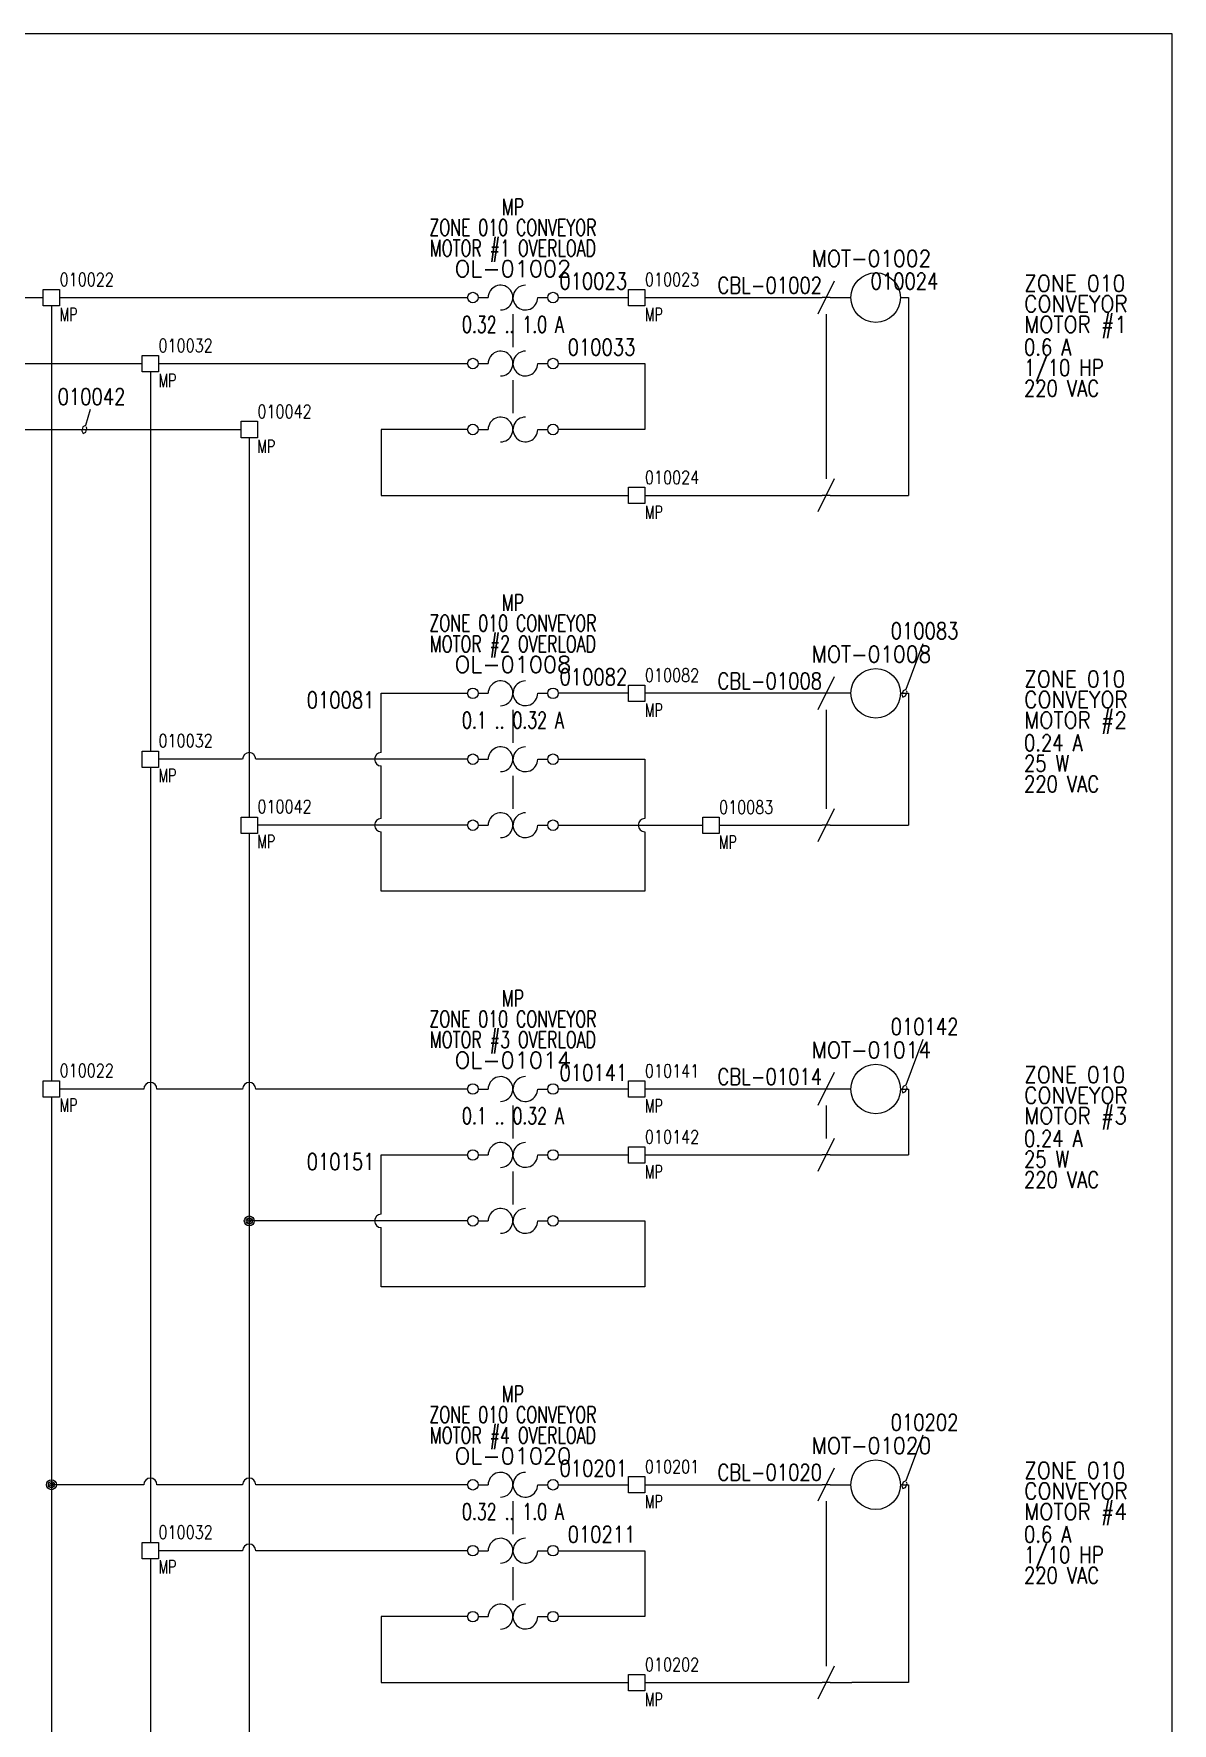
# Model space of a CAD drawing. Header units: inches. Extents: x 0 to 17, y 0 to 23.
# Drawn here: x 8.37 to 17, y 10.19 to 23 of the extents above; entities that cross this region are included whole.
import ezdxf
from ezdxf.enums import TextEntityAlignment as Align

# ---------------------------------------------------------------- set-up
doc = ezdxf.new("R2010")
doc.units = ezdxf.units.IN
doc.header["$MEASUREMENT"] = 0
doc.layers.get('0').update_dxf_attribs({"lineweight": 5})
for name, color, linetype, lineweight in [('DESC', 1, 'Continuous', 5), ('LINK', 7, 'Continuous', 5), ('LOC', 252, 'Continuous', 5), ('MISC', 2, 'Continuous', 5), ('SYMS', 7, 'Continuous', 5), ('TAGS', 2, 'Continuous', 5), ('Title_Block_Info', 2, 'Continuous', 5), ('WIRENO', 1, 'Continuous', 5), ('WIRES', 7, 'Continuous', 5)]:
    doc.layers.add(name, color=color, linetype=linetype, lineweight=lineweight)
doc.styles.get("Standard").update_dxf_attribs({"font": 'romans.shx'})
doc.styles.add('WD', font='romans.shx')

# ---------------------------------------------------------------- blocks, each defined once
blk = doc.blocks.new('HOL11')
for p, q in [((-0.264, 0), (-0.188, 0)), ((0.188, 0), (0.264, 0))]:
    blk.add_line(p, q)
at = {"linetype": 'Continuous'}
for centre in [(-0.304, 0), (0.304, 0)]:
    blk.add_circle(centre, 0.04, dxfattribs=at)
for centre, start, end in [((-0.094, 0), 270.001, 180.002), ((0.094, 0), 90, 0.001)]:
    blk.add_arc(centre, 0.0938, start, end)
at = {"style": 'WD', "width": 0.7}
for tag, p in [('INST', (0, 0.795)), ('LOC', (0, 0.625)), ('DESC1', (0, 0.469)), ('DESC2', (0, 0.312)), ('RATING1', (0, -0.266))]:
    blk.add_attdef(tag, text='', height=0.125, dxfattribs=at).set_placement(p, align=Align.CENTER)
at = {"style": 'WD'}
blk.add_attdef('TAG1', text='', height=0.125, dxfattribs=at).set_placement((0, 0.156), align=Align.CENTER)
for tag, p in [('X2LINK', (0, 0.125)), ('X8LINK', (0, -0.125))]:
    blk.add_attdef(tag, p, '', height=0.01, dxfattribs=at)
for tag, p, flags in [('FAMILY', (0.205, 0.152), 9), ('X4TERM01', (-0.344, 0), 1), ('X1TERM02', (0.344, 0), 1)]:
    blk.add_attdef(tag, p, '', height=0.01, dxfattribs=dict(at, flags=flags))
at = {"linetype": 'Continuous', "style": 'WD', "flags": 9}
for tag, p in [('ASSYCODE', (0.219, 0.062)), ('MFG', (0.228, 0.089)), ('CAT', (0.23, 0.108))]:
    blk.add_attdef(tag, text='', height=0.01, dxfattribs=at).set_placement(p, align=Align.CENTER)
at = {"linetype": 'Continuous', "style": 'WD', "flags": 8}
blk.add_attdef('TERM01', text='', height=0.125, dxfattribs=at).set_placement((-0.406, -0.031), align=Align.TOP_RIGHT)
blk.add_attdef('TERM02', text='', height=0.125, dxfattribs=at).set_placement((0.406, -0.031), align=Align.TOP_LEFT)
blk = doc.blocks.new('HOL21')
for p, q in [((-0.264, 0), (-0.188, 0)), ((0.188, 0), (0.264, 0))]:
    blk.add_line(p, q)
at = {"linetype": 'Continuous'}
for centre in [(-0.304, 0), (0.304, 0)]:
    blk.add_circle(centre, 0.04, dxfattribs=at)
for centre, start, end in [((-0.094, 0), 270.001, 180.002), ((0.094, 0), 90, 0.001)]:
    blk.add_arc(centre, 0.0938, start, end)
at = {"style": 'WD', "width": 0.7}
for tag, p in [('INST', (0, 0.81)), ('LOC', (0, 0.641)), ('DESC1', (0, 0.484)), ('DESC2', (0, 0.328))]:
    blk.add_attdef(tag, text='', height=0.125, dxfattribs=at).set_placement(p, align=Align.CENTER)
at = {"style": 'WD'}
blk.add_attdef('TAG2', text='', height=0.125, dxfattribs=at).set_placement((0, 0.172), align=Align.CENTER)
for tag, p in [('X2LINK', (0, 0.125)), ('X8LINK', (0, -0.125))]:
    blk.add_attdef(tag, p, '', height=0.01, dxfattribs=at)
for tag, p, flags in [('FAMILY', (0.205, 0.152), 9), ('X4TERM01', (-0.344, 0), 1), ('X1TERM02', (0.344, 0), 1)]:
    blk.add_attdef(tag, p, '', height=0.01, dxfattribs=dict(at, flags=flags))
at = {"linetype": 'Continuous', "style": 'WD', "flags": 8}
blk.add_attdef('TERM01', text='', height=0.125, dxfattribs=at).set_placement((-0.406, -0.016), align=Align.TOP_RIGHT)
blk.add_attdef('TERM02', text='', height=0.125, dxfattribs=at).set_placement((0.406, -0.016), align=Align.TOP_LEFT)
blk = doc.blocks.new('WDDOT')
for radius in [0.0375, 0.0234, 0.0116]:
    blk.add_circle((0, 0), radius)
blk = doc.blocks.new('HMO12')
blk.add_circle((0, 0), 0.188)
at = {"style": 'WD'}
for tag, width, p in [('INST', 0.7, (-0.026, 0.559)), ('LOC', 0.7, (-0.026, 0.39)), ('TAG1', 0.9, (-0.031, 0.234))]:
    blk.add_attdef(tag, text='', height=0.125, dxfattribs=dict(at, width=width)).set_placement(p, align=Align.CENTER)
at = {"linetype": 'Continuous', "style": 'WD', "flags": 9}
blk.add_attdef('ASSYCODE', text='', height=0.01, dxfattribs=at).set_placement((0, 0.125), align=Align.CENTER)
at = {"style": 'WD', "flags": 9}
blk.add_attdef('FAMILY', text='', height=0.01, dxfattribs=at).set_placement((-0.005, 0.17), align=Align.CENTER)
at = {"linetype": 'Continuous', "style": 'WD', "flags": 1}
for tag, p in [('MFG', (0, 0.14)), ('CAT', (0, 0.159))]:
    blk.add_attdef(tag, text='', height=0.01, dxfattribs=at).set_placement(p, align=Align.MIDDLE)
at = {"style": 'WD'}
for tag, p, width in [('DESC1', (1.126, 0.046), 0.9), ('DESC2', (1.126, -0.11), 0.9), ('DESC3', (1.126, -0.266), 0.9), ('RATING1', (1.125, -0.438), 0.8), ('RATING2', (1.125, -0.594), 0.8), ('RATING3', (1.125, -0.75), 0.8), ('RATING4', (1.125, -0.906), 0.8)]:
    blk.add_attdef(tag, p, '', height=0.125, dxfattribs=dict(at, width=width))
at = {"style": 'WD', "flags": 1}
for tag, p in [('X4TERM01', (-0.188, 0)), ('X1TERM02', (0.188, 0)), ('X0TERM03', (0.133, -0.133))]:
    blk.add_attdef(tag, p, '', height=0.01, dxfattribs=at)
at = {"linetype": 'Continuous', "style": 'WD'}
blk.add_attdef('TERM01', text='', height=0.125, dxfattribs=at).set_placement((-0.231, -0.035), align=Align.TOP_RIGHT)
for tag, p in [('TERM02', (0.231, -0.035)), ('TERM03', (0.062, -0.219))]:
    blk.add_attdef(tag, text='', height=0.125, dxfattribs=at).set_placement(p, align=Align.TOP_LEFT)
blk = doc.blocks.new('HW01')
for p, q in [((0.062, 0.125), (-0.062, -0.125)), ((0.031, 0), (-0.031, 0))]:
    blk.add_line(p, q)
at = {"style": 'WD', "width": 0.7, "flags": 1}
for tag, p in [('INST', (0, 0.357)), ('LOC', (0, 0.188)), ('XREF', (0, -0.3)), ('DESC1', (0, -0.456)), ('DESC2', (0, -0.613))]:
    blk.add_attdef(tag, text='', height=0.125, dxfattribs=at).set_placement(p, align=Align.CENTER)
at = {"style": 'WD', "width": 0.8}
blk.add_attdef('TAG1', text='', height=0.125, dxfattribs=at).set_placement((-0.031, 0.031), align=Align.RIGHT)
at = {"style": 'WD'}
for tag, p in [('X2LINK', (0, 0.125)), ('X8LINK', (0, -0.125))]:
    blk.add_attdef(tag, p, '', height=0.01, dxfattribs=at)
at = {"style": 'WD', "flags": 9}
blk.add_attdef('FAMILY', text='', height=0.01, dxfattribs=at).set_placement((0.023, 0.118), align=Align.CENTER)
at = {"style": 'WD', "width": 0.8}
blk.add_attdef('RATING1', (0.094, 0.031), '', height=0.125, dxfattribs=at)
at = {"style": 'WD', "flags": 1}
for tag, p in [('X4TERM01', (-0.031, 0)), ('X1TERM01', (0.031, 0))]:
    blk.add_attdef(tag, p, '', height=0.01, dxfattribs=at)
at = {"linetype": 'Continuous', "style": 'WD', "flags": 9}
blk.add_attdef('ASSYCODE', text='', height=0.01, dxfattribs=at).set_placement((0.029, 0.042), align=Align.CENTER)
at = {"style": 'WD', "width": 0.8, "flags": 1}
blk.add_attdef('MFG', text='', height=0.0938, dxfattribs=at).set_placement((-0.125, -0.031), align=Align.TOP_RIGHT)
blk.add_attdef('CAT', text='', height=0.0938, dxfattribs=at).set_placement((0.031, -0.031), align=Align.TOP_LEFT)
blk = doc.blocks.new('HW02')
for p, q in [((0.062, 0.125), (-0.062, -0.125)), ((0.031, 0), (-0.031, 0))]:
    blk.add_line(p, q)
at = {"style": 'WD', "width": 0.7, "flags": 1}
for tag, p in [('INST', (0, 0.357)), ('LOC', (0, 0.188)), ('XREF', (0, -0.3)), ('DESC1', (0, -0.456)), ('DESC2', (0, -0.613))]:
    blk.add_attdef(tag, text='', height=0.125, dxfattribs=at).set_placement(p, align=Align.CENTER)
at = {"style": 'WD', "width": 0.8}
blk.add_attdef('TAG2', text='', height=0.125, dxfattribs=at).set_placement((-0.031, 0.031), align=Align.RIGHT)
at = {"style": 'WD'}
for tag, p in [('X2LINK', (0, 0.125)), ('X8LINK', (0, -0.125))]:
    blk.add_attdef(tag, p, '', height=0.01, dxfattribs=at)
at = {"style": 'WD', "flags": 9}
blk.add_attdef('FAMILY', text='', height=0.01, dxfattribs=at).set_placement((0.023, 0.118), align=Align.CENTER)
at = {"style": 'WD', "width": 0.8}
blk.add_attdef('RATING1', (0.094, 0.031), '', height=0.125, dxfattribs=at)
at = {"style": 'WD', "flags": 1}
for tag, p in [('X4TERM01', (-0.031, 0)), ('X1TERM01', (0.031, 0))]:
    blk.add_attdef(tag, p, '', height=0.01, dxfattribs=at)
blk = doc.blocks.new('HT0W01')
for p, q in [((-0.062, 0.062), (0.062, 0.062)), ((-0.062, -0.062), (-0.062, 0.062)), ((0.062, 0.062), (0.062, -0.062)), ((0.062, -0.062), (-0.062, -0.062))]:
    blk.add_line(p, q)
at = {"style": 'WD', "width": 0.7}
for tag, p in [('INST', (0.062, 0.214)), ('LOC', (0.062, -0.178))]:
    blk.add_attdef(tag, p, '', height=0.1, dxfattribs=at)
at = {"linetype": 'Continuous', "style": 'WD'}
for tag, p, width, flags in [('WIRENO', (0.062, 0.087), 0.8, 8), ('TAGSTRIP', (0.05, -0.297), 0.9, 8), ('CAT', (0.213, -0.406), 0.8, 1)]:
    blk.add_attdef(tag, p, '', height=0.1, dxfattribs=dict(at, width=width, flags=flags))
at = {"style": 'WD', "flags": 1}
for tag, p, height in [('X4TERM01', (-0.062, 0), 0.01), ('X4TERMDESC01', (-0.055, -0.023), 0.025), ('X2TERMDESC01', (-0.006, 0.029), 0.025), ('X2TERM01', (0, 0.062), 0.01), ('X1TERMDESC01', (0.039, 0.007), 0.025), ('X1TERM01', (0.062, 0), 0.01), ('X8TERM01', (0, -0.062), 0.01), ('X8TERMDESC01', (0, -0.054), 0.025)]:
    blk.add_attdef(tag, p, '', height=height, dxfattribs=at)
at = {"linetype": 'Continuous', "style": 'WD', "width": 0.8, "flags": 1}
blk.add_attdef('MFG', text='', height=0.1, dxfattribs=at).set_placement((0.088, -0.406), align=Align.RIGHT)
at = {"style": 'WD', "width": 0.7, "flags": 1}
blk.add_attdef('ASSYCODE', (0.062, -0.281), '', height=0.01, dxfattribs=at)
blk = doc.blocks.new('VT0W01')
for p, q in [((-0.062, 0.062), (0.062, 0.062)), ((-0.062, -0.062), (-0.062, 0.062)), ((0.062, 0.062), (0.062, -0.062)), ((0.062, -0.062), (-0.062, -0.062))]:
    blk.add_line(p, q)
at = {"style": 'WD', "width": 0.7}
for tag, p in [('INST', (0.062, 0.208)), ('LOC', (0.062, -0.173))]:
    blk.add_attdef(tag, p, '', height=0.1, dxfattribs=at)
at = {"linetype": 'Continuous', "style": 'WD'}
for tag, p, width, flags in [('WIRENO', (0.062, 0.091), 0.8, 8), ('TAGSTRIP', (0.05, -0.282), 0.9, 8), ('CAT', (0.213, -0.406), 0.8, 1)]:
    blk.add_attdef(tag, p, '', height=0.1, dxfattribs=dict(at, width=width, flags=flags))
at = {"style": 'WD', "flags": 1}
for tag, p, height in [('X4TERM01', (-0.062, 0), 0.01), ('X4TERMDESC01', (-0.055, -0.023), 0.025), ('X2TERMDESC01', (-0.006, 0.029), 0.025), ('X2TERM01', (0, 0.062), 0.01), ('X1TERMDESC01', (0.039, -0.003), 0.025), ('X1TERM01', (0.062, 0), 0.01), ('X8TERM01', (0, -0.062), 0.01), ('X8TERMDESC01', (0, -0.054), 0.025)]:
    blk.add_attdef(tag, p, '', height=height, dxfattribs=at)
at = {"linetype": 'Continuous', "style": 'WD', "width": 0.8, "flags": 1}
blk.add_attdef('MFG', text='', height=0.1, dxfattribs=at).set_placement((0.088, -0.406), align=Align.RIGHT)
at = {"style": 'WD', "width": 0.7, "flags": 1}
blk.add_attdef('ASSYCODE', (0.062, -0.281), '', height=0.01, dxfattribs=at)
blk = doc.blocks.new('WD_WNH')
at = {"linetype": 'Continuous', "style": 'WD', "width": 0.8}
blk.add_attdef('WIRENO', text='', height=0.125, dxfattribs=at).set_placement((0, 0.0625), align=Align.CENTER)
blk = doc.blocks.new('WD_WNV')
at = {"linetype": 'Continuous', "style": 'WD', "width": 0.8}
blk.add_attdef('WIRENO', text='', height=0.125, dxfattribs=at).set_placement((-0.05, 0), align=Align.MIDDLE_RIGHT)
blk = doc.blocks.new('TB_P')
at = {"color": 5, "linetype": 'Continuous'}
blk.add_lwpolyline([(0, 0), (17, 0), (17, 23), (0, 23)], close=True, dxfattribs=at)
at = {"color": 2, "linetype": 'Continuous', "style": 'WD', "flags": 1}
for tag, p in [('REV1_NO', (1.734, 3.29)), ('REV1_BY', (7.303, 3.29)), ('REV1_DATE', (9.562, 3.29)), ('REV2_NO', (1.734, 3.04)), ('REV2_BY', (7.303, 3.04)), ('REV2_DATE', (9.562, 3.04)), ('REV3_NO', (1.734, 2.79)), ('REV3_BY', (7.303, 2.79)), ('REV3_DATE', (9.562, 2.79)), ('REV4_NO', (1.734, 2.54)), ('REV4_BY', (7.303, 2.54)), ('REV4_DATE', (9.562, 2.54)), ('REV5_NO', (1.734, 2.29)), ('REV5_BY', (7.303, 2.29)), ('REV5_DATE', (9.562, 2.29)), ('REV6_NO', (1.734, 2.04)), ('REV6_BY', (7.303, 2.04)), ('REV6_DATE', (9.562, 2.04)), ('REV7_NO', (1.734, 1.79)), ('REV7_BY', (7.303, 1.79)), ('REV7_DATE', (9.562, 1.79)), ('REV8_NO', (1.734, 1.54)), ('REV8_BY', (7.303, 1.54)), ('REV8_DATE', (9.562, 1.54)), ('REV9_NO', (1.734, 1.29)), ('REV9_BY', (7.303, 1.29)), ('REV9_DATE', (9.562, 1.29))]:
    blk.add_attdef(tag, text='', height=0.15, dxfattribs=at).set_placement(p, align=Align.MIDDLE_CENTER)
for tag, p in [('REV1_CHANGE', (2.292, 3.29)), ('REV2_CHANGE', (2.292, 3.04)), ('REV3_CHANGE', (2.292, 2.79)), ('REV4_CHANGE', (2.292, 2.54)), ('REV5_CHANGE', (2.292, 2.29)), ('REV6_CHANGE', (2.292, 2.04)), ('REV7_CHANGE', (2.292, 1.79)), ('REV8_CHANGE', (2.292, 1.54)), ('REV9_CHANGE', (2.292, 1.29))]:
    blk.add_attdef(tag, text='', height=0.15, dxfattribs=at).set_placement(p, align=Align.MIDDLE_LEFT)
at = {"layer": 'Title_Block_Info', "ltscale": 0.1}
for tag, p in [('CUSTOMER', (6.842, 0.833)), ('JOB DESCRIPTION LINE', (6.842, 0.5)), ('DRAWING DESCRIPTION', (6.842, 0.167))]:
    blk.add_attdef(tag, text='', height=0.15, dxfattribs=at).set_placement(p, align=Align.MIDDLE_LEFT)
at = {"layer": 'Title_Block_Info', "ltscale": 0.1, "style": 'WD'}
for tag, p in [('JOB #', (12.752, 0.833)), ('SEC. NO.', (14.75, 0.833)), ('SHT. NO.', (16.312, 0.833)), ('NAME', (12.795, 0.5)), ('REV', (16.194, 0.5))]:
    blk.add_attdef(tag, text='', height=0.125, dxfattribs=at).set_placement(p, align=Align.MIDDLE_CENTER)
blk.add_attdef('DATE', text='', height=0.125, dxfattribs=at).set_placement((15.188, 0.5), align=Align.MIDDLE_RIGHT)
blk.add_attdef('FILE NUMBER', text='', height=0.125, dxfattribs=at).set_placement((12.591, 0.167), align=Align.MIDDLE_LEFT)

msp = doc.modelspace()

# ---------------------------------------------------------------- linework, layer by layer
at = {"layer": 'LINK'}
for points in [[(12, 20.875), (12, 20.625)], [(14.375, 20.875), (14.375, 19.625)], [(12, 20.375), (12, 20.125)], [(12, 17.875), (12, 17.625)], [(14.375, 17.875), (14.375, 17.125)], [(12, 17.375), (12, 17.125)], [(12, 14.875), (12, 14.625)], [(14.375, 14.875), (14.375, 14.625)], [(12, 14.375), (12, 14.125)], [(12, 11.875), (12, 11.625)], [(14.375, 11.875), (14.375, 10.625)], [(12, 11.375), (12, 11.125)]]:
    msp.add_lwpolyline(points, dxfattribs=at)
at = {"layer": 'WIRENO'}
for points in [[(8.794, 20.151), (8.759, 20.03), (8.739, 20.019), (8.731, 19.99), (8.741, 19.97), (8.761, 19.981), (8.769, 20.011), (8.764, 20.02)], [(15.108, 18.376), (14.98, 18.029), (14.96, 18.02), (14.949, 17.991), (14.958, 17.971), (14.978, 17.98), (14.989, 18.009), (14.984, 18.019)], [(15.108, 15.376), (14.98, 15.029), (14.96, 15.02), (14.949, 14.991), (14.958, 14.971), (14.978, 14.98), (14.989, 15.009), (14.984, 15.019)], [(15.108, 12.376), (14.98, 12.029), (14.96, 12.02), (14.949, 11.991), (14.958, 11.971), (14.978, 11.98), (14.989, 12.009), (14.984, 12.019)]]:
    msp.add_lwpolyline(points, dxfattribs=at)
at = {"layer": 'WIRES'}
for p, q in [((7.562, 21), (8.438, 21)), ((8.5, 20.938), (8.5, 15.062)), ((8.562, 21), (11.656, 21)), ((12.344, 21), (12.875, 21)), ((13, 21), (14.344, 21)), ((14.406, 21), (14.562, 21)), ((14.938, 21), (15, 21)), ((15, 21), (15, 19.5)), ((7.562, 20.5), (9.188, 20.5)), ((9.312, 20.5), (11.656, 20.5)), ((12.344, 20.5), (13, 20.5)), ((13, 20.5), (13, 20)), ((9.25, 20.438), (9.25, 17.562)), ((7.562, 20), (9.938, 20)), ((11.656, 20), (11, 20)), ((11, 20), (11, 19.5)), ((13, 20), (12.344, 20)), ((10, 19.938), (10, 17.062)), ((11, 19.5), (12.876, 19.5)), ((13.001, 19.5), (14.344, 19.5)), ((14.406, 19.5), (15, 19.5)), ((11, 18), (11.656, 18)), ((11, 17.55), (11, 18)), ((12.876, 18), (12.344, 18)), ((14.344, 18), (13.001, 18)), ((14.563, 18), (14.406, 18)), ((14.938, 18), (15, 18)), ((15, 18), (15, 17)), ((9.25, 17.438), (9.25, 11.562)), ((9.95, 17.5), (9.312, 17.5)), ((11.656, 17.5), (10.05, 17.5)), ((11, 17.05), (11, 17.45)), ((12.344, 17.5), (13, 17.5)), ((13, 17.5), (13, 17.05)), ((10, 16.938), (10, 8.062)), ((11.656, 17), (10.062, 17)), ((11, 16.5), (11, 16.95)), ((12.344, 17), (13.438, 17)), ((13, 16.95), (13, 16.5)), ((13.563, 17), (14.344, 17)), ((14.406, 17), (15, 17)), ((13, 16.5), (11, 16.5)), ((9.2, 15), (8.562, 15)), ((9.95, 15), (9.3, 15)), ((11.656, 15), (10.05, 15)), ((12.876, 15), (12.344, 15)), ((14.344, 15), (13.001, 15)), ((14.563, 15), (14.406, 15)), ((14.938, 15), (15, 15)), ((15, 15), (15, 14.5)), ((8.5, 14.938), (8.5, 12)), ((11, 14.5), (11.656, 14.5)), ((11, 14.05), (11, 14.5)), ((12.344, 14.5), (12.876, 14.5)), ((13.001, 14.5), (14.344, 14.5)), ((14.406, 14.5), (15, 14.5)), ((11.656, 14), (10, 14)), ((12.344, 14), (13, 14)), ((13, 14), (13, 13.5)), ((11, 13.5), (11, 13.95)), ((13, 13.5), (11, 13.5)), ((9.2, 12), (8.5, 12)), ((8.5, 12), (8.5, 6.062)), ((9.95, 12), (9.3, 12)), ((11.656, 12), (10.05, 12)), ((12.344, 12), (12.876, 12)), ((13.001, 12), (14.344, 12)), ((14.406, 12), (14.563, 12)), ((14.938, 12), (15, 12)), ((15, 12), (15, 10.5)), ((9.25, 11.438), (9.25, 8.5)), ((9.95, 11.5), (9.312, 11.5)), ((11.656, 11.5), (10.05, 11.5)), ((12.344, 11.5), (13, 11.5)), ((13, 11.5), (13, 11)), ((11.656, 11), (11, 11)), ((11, 11), (11, 10.5)), ((13, 11), (12.344, 11)), ((11, 10.5), (12.876, 10.5)), ((13.001, 10.5), (14.344, 10.5)), ((14.406, 10.5), (14.57, 10.5)), ((15, 10.5), (14.57, 10.5))]:
    msp.add_line(p, q, dxfattribs=at)
for centre, start, end in [((10, 17.5), 0, 180), ((11, 17.5), 90, 270), ((11, 17), 90, 270), ((13, 17), 90, 270), ((9.25, 15), 0, 180), ((10, 15), 0, 180), ((11, 14), 90, 270), ((9.25, 12), 0, 180), ((10, 12), 0, 180), ((10, 11.5), 0, 180)]:
    msp.add_arc(centre, 0.05, start, end, dxfattribs=at)

# ---------------------------------------------------------------- block references
msp.add_blockref('TB_P', (0, 0))
at = {"layer": 'SYMS'}
ref = msp.add_blockref('HOL11', (12, 21), dxfattribs=at)
ref.add_attrib('RATING1', '0.32 .. 1.0 A', dxfattribs={"layer": 'MISC', "height": 0.125, "style": 'WD', "width": 0.7}).set_placement((12, 20.734), align=Align.CENTER)
ref.add_attrib('TAG1', 'OL-01002', dxfattribs={"layer": 'TAGS', "height": 0.125, "style": 'WD'}).set_placement((12, 21.156), align=Align.CENTER)
ref.add_attrib('DESC1', 'ZONE 010 CONVEYOR', dxfattribs={"layer": 'DESC', "height": 0.125, "style": 'WD', "width": 0.7}).set_placement((12, 21.469), align=Align.CENTER)
ref.add_attrib('DESC2', 'MOTOR #1 OVERLOAD', dxfattribs={"layer": 'DESC', "height": 0.125, "style": 'WD', "width": 0.7}).set_placement((12, 21.312), align=Align.CENTER)
ref.add_attrib('LOC', 'MP', dxfattribs={"layer": 'LOC', "height": 0.125, "style": 'WD', "width": 0.7}).set_placement((12, 21.625), align=Align.CENTER)
ref = msp.add_blockref('HMO12', (14.751, 21), dxfattribs=at)
ref.add_attrib('TAG1', 'MOT-01002', dxfattribs={"layer": 'TAGS', "height": 0.125, "style": 'WD', "width": 0.9}).set_placement((14.719, 21.234), align=Align.CENTER)
ref.add_attrib('DESC2', 'CONVEYOR', (15.877, 20.89), dxfattribs={"layer": 'DESC', "height": 0.125, "style": 'WD', "width": 0.9})
ref.add_attrib('DESC1', 'ZONE 010', (15.877, 21.046), dxfattribs={"layer": 'DESC', "height": 0.125, "style": 'WD', "width": 0.9})
ref.add_attrib('RATING1', '0.6 A', (15.876, 20.562), dxfattribs={"layer": 'MISC', "height": 0.125, "style": 'WD', "width": 0.8})
ref.add_attrib('RATING2', '1/10 HP', (15.876, 20.406), dxfattribs={"layer": 'MISC', "height": 0.125, "style": 'WD', "width": 0.8})
ref.add_attrib('RATING3', '220 VAC', (15.876, 20.25), dxfattribs={"layer": 'MISC', "height": 0.125, "style": 'WD', "width": 0.8})
ref.add_attrib('DESC3', 'MOTOR #1', (15.877, 20.734), dxfattribs={"layer": 'DESC', "height": 0.125, "style": 'WD', "width": 0.9})
ref = msp.add_blockref('HT0W01', (8.5, 21), dxfattribs=at)
ref.add_attrib('WIRENO', '010022', (8.562, 21.087), dxfattribs={"layer": 'WIRENO', "linetype": 'Continuous', "height": 0.1, "style": 'WD', "width": 0.8, "flags": 8})
ref.add_attrib('LOC', 'MP', (8.562, 20.822), dxfattribs={"layer": 'LOC', "height": 0.1, "style": 'WD', "width": 0.7})
ref = msp.add_blockref('HT0W01', (12.938, 21), dxfattribs=at)
ref.add_attrib('WIRENO', '010023', (13.001, 21.087), dxfattribs={"layer": 'WIRENO', "linetype": 'Continuous', "height": 0.1, "style": 'WD', "width": 0.8, "flags": 8})
ref.add_attrib('LOC', 'MP', (13.001, 20.822), dxfattribs={"layer": 'LOC', "height": 0.1, "style": 'WD', "width": 0.7})
ref = msp.add_blockref('HW01', (14.375, 21), dxfattribs=at)
ref.add_attrib('TAG1', 'CBL-01002', dxfattribs={"layer": 'TAGS', "height": 0.125, "style": 'WD', "width": 0.8}).set_placement((14.344, 21.031), align=Align.RIGHT)
ref = msp.add_blockref('HT0W01', (9.25, 20.5), dxfattribs=at)
ref.add_attrib('WIRENO', '010032', (9.312, 20.587), dxfattribs={"layer": 'WIRENO', "linetype": 'Continuous', "height": 0.1, "style": 'WD', "width": 0.8, "flags": 8})
ref.add_attrib('LOC', 'MP', (9.312, 20.322), dxfattribs={"layer": 'LOC', "height": 0.1, "style": 'WD', "width": 0.7})
for name, p in [('HOL21', (12, 20.5)), ('HOL21', (12, 20)), ('HW02', (14.375, 19.5)), ('HOL21', (12, 17.5)), ('HOL21', (12, 17)), ('HW02', (14.375, 17)), ('HOL21', (12, 14.5)), ('HW02', (14.375, 14.5)), ('HOL21', (12, 14)), ('WDDOT', (10, 14)), ('WDDOT', (8.5, 12)), ('HOL21', (12, 11.5)), ('HOL21', (12, 11)), ('HW02', (14.375, 10.5))]:
    msp.add_blockref(name, p, dxfattribs=at)
ref = msp.add_blockref('HT0W01', (10, 20), dxfattribs=at)
ref.add_attrib('WIRENO', '010042', (10.062, 20.087), dxfattribs={"layer": 'WIRENO', "linetype": 'Continuous', "height": 0.1, "style": 'WD', "width": 0.8, "flags": 8})
ref.add_attrib('LOC', 'MP', (10.062, 19.822), dxfattribs={"layer": 'LOC', "height": 0.1, "style": 'WD', "width": 0.7})
ref = msp.add_blockref('HT0W01', (12.938, 19.5), dxfattribs=at)
ref.add_attrib('WIRENO', '010024', (13.001, 19.587), dxfattribs={"layer": 'WIRENO', "linetype": 'Continuous', "height": 0.1, "style": 'WD', "width": 0.8, "flags": 8})
ref.add_attrib('LOC', 'MP', (13.001, 19.322), dxfattribs={"layer": 'LOC', "height": 0.1, "style": 'WD', "width": 0.7})
ref = msp.add_blockref('HOL11', (12, 18), dxfattribs=at)
ref.add_attrib('RATING1', '0.1 .. 0.32 A', dxfattribs={"layer": 'MISC', "height": 0.125, "style": 'WD', "width": 0.7}).set_placement((12, 17.734), align=Align.CENTER)
ref.add_attrib('TAG1', 'OL-01008', dxfattribs={"layer": 'TAGS', "height": 0.125, "style": 'WD'}).set_placement((12, 18.156), align=Align.CENTER)
ref.add_attrib('DESC1', 'ZONE 010 CONVEYOR', dxfattribs={"layer": 'DESC', "height": 0.125, "style": 'WD', "width": 0.7}).set_placement((12, 18.469), align=Align.CENTER)
ref.add_attrib('DESC2', 'MOTOR #2 OVERLOAD', dxfattribs={"layer": 'DESC', "height": 0.125, "style": 'WD', "width": 0.7}).set_placement((12, 18.312), align=Align.CENTER)
ref.add_attrib('LOC', 'MP', dxfattribs={"layer": 'LOC', "height": 0.125, "style": 'WD', "width": 0.7}).set_placement((12, 18.625), align=Align.CENTER)
ref = msp.add_blockref('HMO12', (14.751, 18), dxfattribs=at)
ref.add_attrib('TAG1', 'MOT-01008', dxfattribs={"layer": 'TAGS', "height": 0.125, "style": 'WD', "width": 0.9}).set_placement((14.719, 18.234), align=Align.CENTER)
ref.add_attrib('DESC2', 'CONVEYOR', (15.877, 17.89), dxfattribs={"layer": 'DESC', "height": 0.125, "style": 'WD', "width": 0.9})
ref.add_attrib('DESC1', 'ZONE 010', (15.877, 18.046), dxfattribs={"layer": 'DESC', "height": 0.125, "style": 'WD', "width": 0.9})
ref.add_attrib('RATING1', '0.24 A', (15.876, 17.562), dxfattribs={"layer": 'MISC', "height": 0.125, "style": 'WD', "width": 0.8})
ref.add_attrib('RATING2', '25 W', (15.876, 17.406), dxfattribs={"layer": 'MISC', "height": 0.125, "style": 'WD', "width": 0.8})
ref.add_attrib('RATING3', '220 VAC', (15.876, 17.25), dxfattribs={"layer": 'MISC', "height": 0.125, "style": 'WD', "width": 0.8})
ref.add_attrib('DESC3', 'MOTOR #2', (15.877, 17.734), dxfattribs={"layer": 'DESC', "height": 0.125, "style": 'WD', "width": 0.9})
ref = msp.add_blockref('HT0W01', (12.938, 18), dxfattribs=at)
ref.add_attrib('WIRENO', '010082', (13.001, 18.087), dxfattribs={"layer": 'WIRENO', "linetype": 'Continuous', "height": 0.1, "style": 'WD', "width": 0.8, "flags": 8})
ref.add_attrib('LOC', 'MP', (13.001, 17.822), dxfattribs={"layer": 'LOC', "height": 0.1, "style": 'WD', "width": 0.7})
ref = msp.add_blockref('HW01', (14.375, 18), dxfattribs=at)
ref.add_attrib('TAG1', 'CBL-01008', dxfattribs={"layer": 'TAGS', "height": 0.125, "style": 'WD', "width": 0.8}).set_placement((14.344, 18.031), align=Align.RIGHT)
ref = msp.add_blockref('VT0W01', (9.25, 17.5), dxfattribs=at)
ref.add_attrib('WIRENO', '010032', (9.312, 17.591), dxfattribs={"layer": 'WIRENO', "linetype": 'Continuous', "height": 0.1, "style": 'WD', "width": 0.8, "flags": 8})
ref.add_attrib('LOC', 'MP', (9.312, 17.327), dxfattribs={"layer": 'LOC', "height": 0.1, "style": 'WD', "width": 0.7})
ref = msp.add_blockref('VT0W01', (10, 17), dxfattribs=at)
ref.add_attrib('WIRENO', '010042', (10.062, 17.091), dxfattribs={"layer": 'WIRENO', "linetype": 'Continuous', "height": 0.1, "style": 'WD', "width": 0.8, "flags": 8})
ref.add_attrib('LOC', 'MP', (10.062, 16.827), dxfattribs={"layer": 'LOC', "height": 0.1, "style": 'WD', "width": 0.7})
ref = msp.add_blockref('HT0W01', (13.501, 17), dxfattribs=at)
ref.add_attrib('WIRENO', '010083', (13.563, 17.087), dxfattribs={"layer": 'WIRENO', "linetype": 'Continuous', "height": 0.1, "style": 'WD', "width": 0.8, "flags": 8})
ref.add_attrib('LOC', 'MP', (13.563, 16.822), dxfattribs={"layer": 'LOC', "height": 0.1, "style": 'WD', "width": 0.7})
ref = msp.add_blockref('HOL11', (12, 15), dxfattribs=at)
ref.add_attrib('RATING1', '0.1 .. 0.32 A', dxfattribs={"layer": 'MISC', "height": 0.125, "style": 'WD', "width": 0.7}).set_placement((12, 14.734), align=Align.CENTER)
ref.add_attrib('TAG1', 'OL-01014', dxfattribs={"layer": 'TAGS', "height": 0.125, "style": 'WD'}).set_placement((12, 15.156), align=Align.CENTER)
ref.add_attrib('DESC1', 'ZONE 010 CONVEYOR', dxfattribs={"layer": 'DESC', "height": 0.125, "style": 'WD', "width": 0.7}).set_placement((12, 15.469), align=Align.CENTER)
ref.add_attrib('DESC2', 'MOTOR #3 OVERLOAD', dxfattribs={"layer": 'DESC', "height": 0.125, "style": 'WD', "width": 0.7}).set_placement((12, 15.312), align=Align.CENTER)
ref.add_attrib('LOC', 'MP', dxfattribs={"layer": 'LOC', "height": 0.125, "style": 'WD', "width": 0.7}).set_placement((12, 15.625), align=Align.CENTER)
ref = msp.add_blockref('HMO12', (14.751, 15), dxfattribs=at)
ref.add_attrib('TAG1', 'MOT-01014', dxfattribs={"layer": 'TAGS', "height": 0.125, "style": 'WD', "width": 0.9}).set_placement((14.719, 15.234), align=Align.CENTER)
ref.add_attrib('DESC2', 'CONVEYOR', (15.877, 14.89), dxfattribs={"layer": 'DESC', "height": 0.125, "style": 'WD', "width": 0.9})
ref.add_attrib('DESC1', 'ZONE 010', (15.877, 15.046), dxfattribs={"layer": 'DESC', "height": 0.125, "style": 'WD', "width": 0.9})
ref.add_attrib('RATING1', '0.24 A', (15.876, 14.562), dxfattribs={"layer": 'MISC', "height": 0.125, "style": 'WD', "width": 0.8})
ref.add_attrib('RATING2', '25 W', (15.876, 14.406), dxfattribs={"layer": 'MISC', "height": 0.125, "style": 'WD', "width": 0.8})
ref.add_attrib('RATING3', '220 VAC', (15.876, 14.25), dxfattribs={"layer": 'MISC', "height": 0.125, "style": 'WD', "width": 0.8})
ref.add_attrib('DESC3', 'MOTOR #3', (15.877, 14.734), dxfattribs={"layer": 'DESC', "height": 0.125, "style": 'WD', "width": 0.9})
ref = msp.add_blockref('VT0W01', (8.5, 15), dxfattribs=at)
ref.add_attrib('WIRENO', '010022', (8.562, 15.091), dxfattribs={"layer": 'WIRENO', "linetype": 'Continuous', "height": 0.1, "style": 'WD', "width": 0.8, "flags": 8})
ref.add_attrib('LOC', 'MP', (8.562, 14.827), dxfattribs={"layer": 'LOC', "height": 0.1, "style": 'WD', "width": 0.7})
ref = msp.add_blockref('HT0W01', (12.938, 15), dxfattribs=at)
ref.add_attrib('WIRENO', '010141', (13.001, 15.087), dxfattribs={"layer": 'WIRENO', "linetype": 'Continuous', "height": 0.1, "style": 'WD', "width": 0.8, "flags": 8})
ref.add_attrib('LOC', 'MP', (13.001, 14.822), dxfattribs={"layer": 'LOC', "height": 0.1, "style": 'WD', "width": 0.7})
ref = msp.add_blockref('HW01', (14.375, 15), dxfattribs=at)
ref.add_attrib('TAG1', 'CBL-01014', dxfattribs={"layer": 'TAGS', "height": 0.125, "style": 'WD', "width": 0.8}).set_placement((14.344, 15.031), align=Align.RIGHT)
ref = msp.add_blockref('HT0W01', (12.938, 14.5), dxfattribs=at)
ref.add_attrib('WIRENO', '010142', (13.001, 14.587), dxfattribs={"layer": 'WIRENO', "linetype": 'Continuous', "height": 0.1, "style": 'WD', "width": 0.8, "flags": 8})
ref.add_attrib('LOC', 'MP', (13.001, 14.322), dxfattribs={"layer": 'LOC', "height": 0.1, "style": 'WD', "width": 0.7})
ref = msp.add_blockref('HOL11', (12, 12), dxfattribs=at)
ref.add_attrib('RATING1', '0.32 .. 1.0 A', dxfattribs={"layer": 'MISC', "height": 0.125, "style": 'WD', "width": 0.7}).set_placement((12, 11.734), align=Align.CENTER)
ref.add_attrib('TAG1', 'OL-01020', dxfattribs={"layer": 'TAGS', "height": 0.125, "style": 'WD'}).set_placement((12, 12.156), align=Align.CENTER)
ref.add_attrib('DESC1', 'ZONE 010 CONVEYOR', dxfattribs={"layer": 'DESC', "height": 0.125, "style": 'WD', "width": 0.7}).set_placement((12, 12.469), align=Align.CENTER)
ref.add_attrib('DESC2', 'MOTOR #4 OVERLOAD', dxfattribs={"layer": 'DESC', "height": 0.125, "style": 'WD', "width": 0.7}).set_placement((12, 12.312), align=Align.CENTER)
ref.add_attrib('LOC', 'MP', dxfattribs={"layer": 'LOC', "height": 0.125, "style": 'WD', "width": 0.7}).set_placement((12, 12.625), align=Align.CENTER)
ref = msp.add_blockref('HMO12', (14.751, 12), dxfattribs=at)
ref.add_attrib('TAG1', 'MOT-01020', dxfattribs={"layer": 'TAGS', "height": 0.125, "style": 'WD', "width": 0.9}).set_placement((14.719, 12.234), align=Align.CENTER)
ref.add_attrib('DESC2', 'CONVEYOR', (15.877, 11.89), dxfattribs={"layer": 'DESC', "height": 0.125, "style": 'WD', "width": 0.9})
ref.add_attrib('DESC1', 'ZONE 010', (15.877, 12.046), dxfattribs={"layer": 'DESC', "height": 0.125, "style": 'WD', "width": 0.9})
ref.add_attrib('RATING1', '0.6 A', (15.876, 11.562), dxfattribs={"layer": 'MISC', "height": 0.125, "style": 'WD', "width": 0.8})
ref.add_attrib('RATING2', '1/10 HP', (15.876, 11.406), dxfattribs={"layer": 'MISC', "height": 0.125, "style": 'WD', "width": 0.8})
ref.add_attrib('RATING3', '220 VAC', (15.876, 11.25), dxfattribs={"layer": 'MISC', "height": 0.125, "style": 'WD', "width": 0.8})
ref.add_attrib('DESC3', 'MOTOR #4', (15.877, 11.734), dxfattribs={"layer": 'DESC', "height": 0.125, "style": 'WD', "width": 0.9})
ref = msp.add_blockref('HT0W01', (12.938, 12), dxfattribs=at)
ref.add_attrib('WIRENO', '010201', (13.001, 12.087), dxfattribs={"layer": 'WIRENO', "linetype": 'Continuous', "height": 0.1, "style": 'WD', "width": 0.8, "flags": 8})
ref.add_attrib('LOC', 'MP', (13.001, 11.822), dxfattribs={"layer": 'LOC', "height": 0.1, "style": 'WD', "width": 0.7})
ref = msp.add_blockref('HW01', (14.375, 12), dxfattribs=at)
ref.add_attrib('TAG1', 'CBL-01020', dxfattribs={"layer": 'TAGS', "height": 0.125, "style": 'WD', "width": 0.8}).set_placement((14.344, 12.031), align=Align.RIGHT)
ref = msp.add_blockref('VT0W01', (9.25, 11.5), dxfattribs=at)
ref.add_attrib('WIRENO', '010032', (9.312, 11.591), dxfattribs={"layer": 'WIRENO', "linetype": 'Continuous', "height": 0.1, "style": 'WD', "width": 0.8, "flags": 8})
ref.add_attrib('LOC', 'MP', (9.312, 11.327), dxfattribs={"layer": 'LOC', "height": 0.1, "style": 'WD', "width": 0.7})
ref = msp.add_blockref('HT0W01', (12.938, 10.5), dxfattribs=at)
ref.add_attrib('WIRENO', '010202', (13.001, 10.587), dxfattribs={"layer": 'WIRENO', "linetype": 'Continuous', "height": 0.1, "style": 'WD', "width": 0.8, "flags": 8})
ref.add_attrib('LOC', 'MP', (13.001, 10.322), dxfattribs={"layer": 'LOC', "height": 0.1, "style": 'WD', "width": 0.7})
at = {"layer": 'WIRENO'}
ref = msp.add_blockref('WD_WNH', (12.609, 21), dxfattribs=at)
ref.add_attrib('WIRENO', '010023', dxfattribs={"linetype": 'Continuous', "height": 0.125, "style": 'WD', "width": 0.8}).set_placement((12.609, 21.062), align=Align.CENTER)
ref = msp.add_blockref('WD_WNH', (14.969, 21), dxfattribs=at)
ref.add_attrib('WIRENO', '010024', dxfattribs={"linetype": 'Continuous', "height": 0.125, "style": 'WD', "width": 0.8}).set_placement((14.969, 21.062), align=Align.CENTER)
ref = msp.add_blockref('WD_WNH', (12.672, 20.5), dxfattribs=at)
ref.add_attrib('WIRENO', '010033', dxfattribs={"linetype": 'Continuous', "height": 0.125, "style": 'WD', "width": 0.8}).set_placement((12.672, 20.562), align=Align.CENTER)
ref = msp.add_blockref('WD_WNH', (8.75, 20), dxfattribs=at)
ref.add_attrib('WIRENO', '010042', dxfattribs={"linetype": 'Continuous', "height": 0.125, "style": 'WD', "width": 0.8}).set_placement((8.804, 20.187), align=Align.CENTER)
ref = msp.add_blockref('WD_WNH', (14.969, 18), dxfattribs=at)
ref.add_attrib('WIRENO', '010083', dxfattribs={"linetype": 'Continuous', "height": 0.125, "style": 'WD', "width": 0.8}).set_placement((15.122, 18.411), align=Align.CENTER)
ref = msp.add_blockref('WD_WNH', (12.61, 18), dxfattribs=at)
ref.add_attrib('WIRENO', '010082', dxfattribs={"linetype": 'Continuous', "height": 0.125, "style": 'WD', "width": 0.8}).set_placement((12.61, 18.062), align=Align.CENTER)
ref = msp.add_blockref('WD_WNV', (11, 17.95), dxfattribs=at)
ref.add_attrib('WIRENO', '010081', dxfattribs={"linetype": 'Continuous', "height": 0.125, "style": 'WD', "width": 0.8}).set_placement((10.95, 17.95), align=Align.MIDDLE_RIGHT)
ref = msp.add_blockref('WD_WNH', (14.969, 15), dxfattribs=at)
ref.add_attrib('WIRENO', '010142', dxfattribs={"linetype": 'Continuous', "height": 0.125, "style": 'WD', "width": 0.8}).set_placement((15.122, 15.411), align=Align.CENTER)
ref = msp.add_blockref('WD_WNH', (12.61, 15), dxfattribs=at)
ref.add_attrib('WIRENO', '010141', dxfattribs={"linetype": 'Continuous', "height": 0.125, "style": 'WD', "width": 0.8}).set_placement((12.61, 15.062), align=Align.CENTER)
ref = msp.add_blockref('WD_WNV', (11, 14.45), dxfattribs=at)
ref.add_attrib('WIRENO', '010151', dxfattribs={"linetype": 'Continuous', "height": 0.125, "style": 'WD', "width": 0.8}).set_placement((10.95, 14.45), align=Align.MIDDLE_RIGHT)
ref = msp.add_blockref('WD_WNH', (14.969, 12), dxfattribs=at)
ref.add_attrib('WIRENO', '010202', dxfattribs={"linetype": 'Continuous', "height": 0.125, "style": 'WD', "width": 0.8}).set_placement((15.122, 12.411), align=Align.CENTER)
ref = msp.add_blockref('WD_WNH', (12.61, 12), dxfattribs=at)
ref.add_attrib('WIRENO', '010201', dxfattribs={"linetype": 'Continuous', "height": 0.125, "style": 'WD', "width": 0.8}).set_placement((12.61, 12.062), align=Align.CENTER)
ref = msp.add_blockref('WD_WNH', (12.672, 11.5), dxfattribs=at)
ref.add_attrib('WIRENO', '010211', dxfattribs={"linetype": 'Continuous', "height": 0.125, "style": 'WD', "width": 0.8}).set_placement((12.672, 11.562), align=Align.CENTER)

doc.saveas('drawing.dxf')
